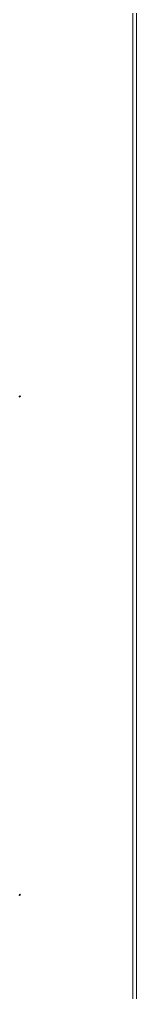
# Paper-space layout 'Blatt1' of a CAD drawing. Header units: millimetres. Extents: x 0 to 1189, y 0 to 841.
# Drawn here: x 611.03 to 614.17, y 147.53 to 173.67 of the extents above; entities that cross this region are included whole.
import ezdxf

# ---------------------------------------------------------------- set-up
doc = ezdxf.new("R2010")
doc.units = ezdxf.units.MM
doc.linetypes.add('PHANTOM', pattern=[12.7, 6.35, -1.27, 1.27, -1.27, 1.27, -1.27])

psp = doc.layouts.new('Blatt1')

# ---------------------------------------------------------------- linework, layer by layer
at = {"color": 8, "linetype": 'Continuous', "lineweight": 18}
for p, q in [((614.174, 52.823), (614.174, 192.37)), ((614.079, 52.792), (614.079, 192.339))]:
    psp.add_line(p, q, dxfattribs=at)
at = {"color": 8, "linetype": 'PHANTOM', "lineweight": 18}
for p, q in [((614.174, 52.823), (614.174, 192.37)), ((614.079, 52.792), (614.079, 192.339))]:
    psp.add_line(p, q, dxfattribs=at)
at = {"color": 7, "linetype": 'Continuous', "lineweight": 35}
for points in [[(611.048, 163.548), (611.048, 163.547), (611.048, 163.545), (611.047, 163.542), (611.047, 163.541), (611.045, 163.539), (611.044, 163.538), (611.041, 163.536), (611.038, 163.535), (611.036, 163.535), (611.035, 163.535), (611.034, 163.536), (611.033, 163.538), (611.033, 163.54), (611.034, 163.543), (611.034, 163.546), (611.035, 163.548), (611.036, 163.549), (611.038, 163.551), (611.041, 163.553), (611.043, 163.553), (611.045, 163.553), (611.046, 163.553), (611.047, 163.552), (611.048, 163.551), (611.048, 163.549), (611.048, 163.548)], [(611.048, 150.157), (611.048, 150.155), (611.048, 150.154), (611.047, 150.151), (611.047, 150.15), (611.045, 150.148), (611.044, 150.146), (611.041, 150.145), (611.038, 150.144), (611.036, 150.144), (611.035, 150.144), (611.034, 150.145), (611.033, 150.146), (611.033, 150.149), (611.034, 150.152), (611.034, 150.155), (611.035, 150.156), (611.036, 150.158), (611.038, 150.16), (611.041, 150.161), (611.043, 150.162), (611.045, 150.162), (611.046, 150.162), (611.047, 150.161), (611.048, 150.16), (611.048, 150.158), (611.048, 150.157)]]:
    psp.add_open_spline(points, degree=3, knots=[0, 0, 0, 0, 0.06943, 0.098762, 0.126305, 0.153858, 0.18322, 0.25275, 0.3226, 0.352231, 0.37992, 0.407283, 0.435989, 0.502678, 0.572429, 0.602031, 0.629711, 0.657084, 0.685818, 0.752603, 0.81983, 0.848855, 0.876368, 0.903871, 0.932868, 1, 1, 1, 1], dxfattribs=at)
at = {"color": 7, "linetype": 'PHANTOM', "lineweight": 18}
for points in [[(611.048, 163.548), (611.048, 163.547), (611.048, 163.545), (611.047, 163.542), (611.047, 163.541), (611.045, 163.539), (611.044, 163.538), (611.041, 163.536), (611.038, 163.535), (611.036, 163.535), (611.035, 163.535), (611.034, 163.536), (611.033, 163.538), (611.033, 163.54), (611.034, 163.543), (611.034, 163.546), (611.035, 163.548), (611.036, 163.549), (611.038, 163.551), (611.041, 163.553), (611.043, 163.553), (611.045, 163.553), (611.046, 163.553), (611.047, 163.552), (611.048, 163.551), (611.048, 163.549), (611.048, 163.548)], [(611.048, 150.157), (611.048, 150.155), (611.048, 150.154), (611.047, 150.151), (611.047, 150.15), (611.045, 150.148), (611.044, 150.146), (611.041, 150.145), (611.038, 150.144), (611.036, 150.144), (611.035, 150.144), (611.034, 150.145), (611.033, 150.146), (611.033, 150.149), (611.034, 150.152), (611.034, 150.155), (611.035, 150.156), (611.036, 150.158), (611.038, 150.16), (611.041, 150.161), (611.043, 150.162), (611.045, 150.162), (611.046, 150.162), (611.047, 150.161), (611.048, 150.16), (611.048, 150.158), (611.048, 150.157)]]:
    psp.add_open_spline(points, degree=3, knots=[0, 0, 0, 0, 0.06943, 0.098762, 0.126305, 0.153858, 0.18322, 0.25275, 0.3226, 0.352231, 0.37992, 0.407283, 0.435989, 0.502678, 0.572429, 0.602031, 0.629711, 0.657084, 0.685818, 0.752603, 0.81983, 0.848855, 0.876368, 0.903871, 0.932868, 1, 1, 1, 1], dxfattribs=at)

doc.saveas('drawing.dxf')
